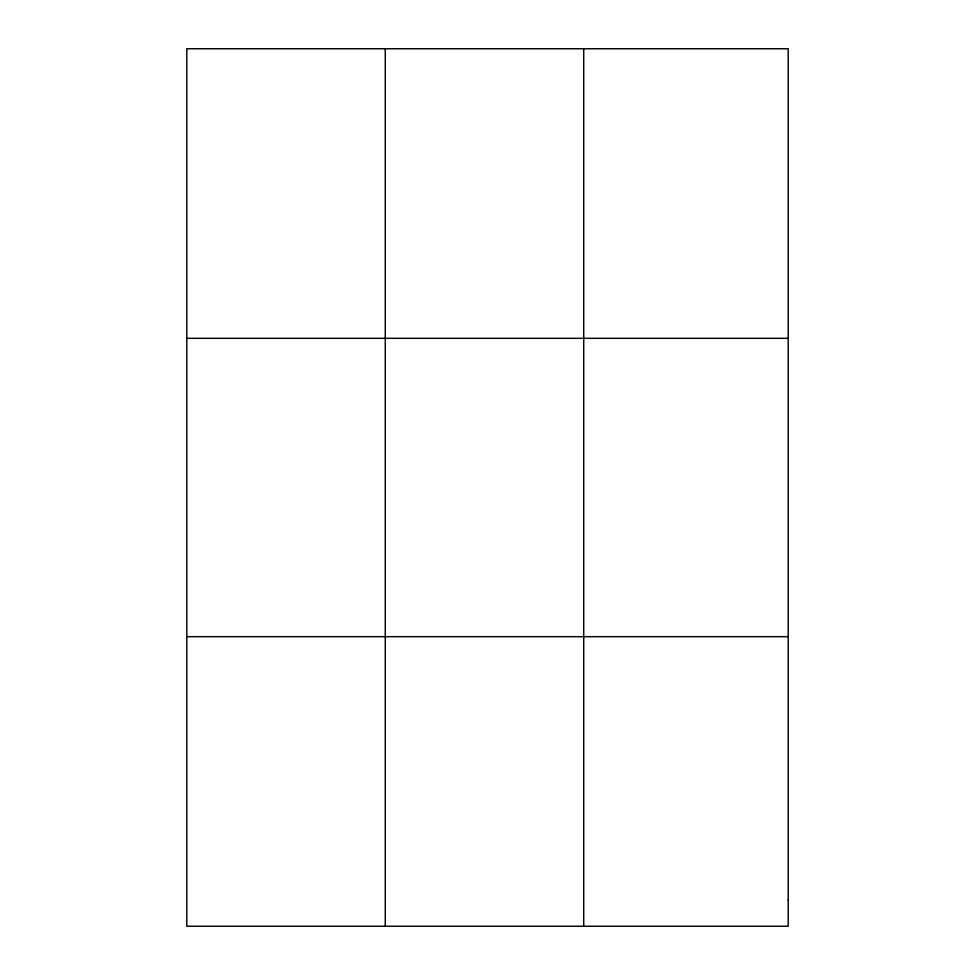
<?xml version="1.0" encoding="UTF-8"?>
<svg xmlns="http://www.w3.org/2000/svg" width="975" height="975" viewBox="0 0 975 975"><rect width="100%" height="100%" fill="white"/><g stroke="black" fill="none" stroke-linecap="round" stroke-linejoin="round"><path stroke-width="1.46" d="M385.259 926.25L385.259 48.75M583.72 926.25L583.72 48.75M186.798 338.325L788.202 338.325M186.798 636.675L788.202 636.675M788.202 899.925L788.202 926.25L186.798 926.25L186.798 48.75L788.202 48.75L788.202 899.925"/></g></svg>
